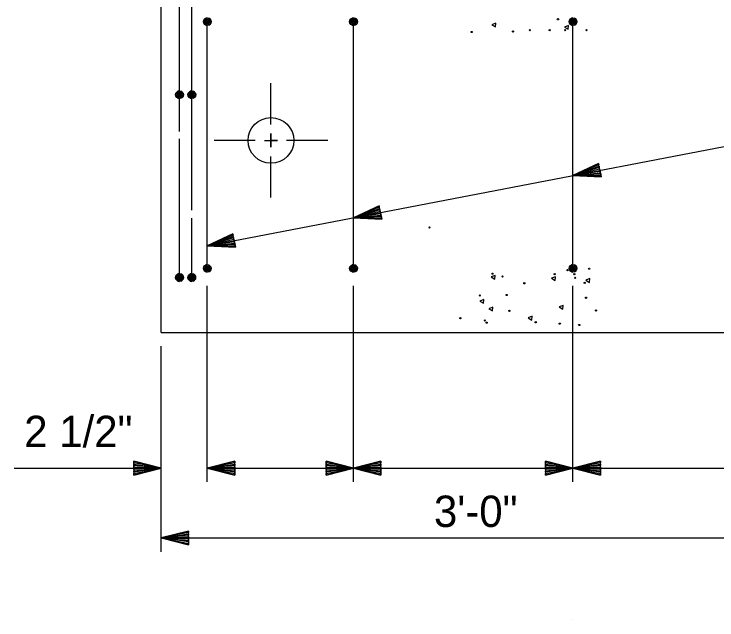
# Model space of a CAD drawing. Extents: x -60 to 66, y -3 to 77.
# Drawn here: x -34.4 to -31.198, y 54.227 to 56.989 of the extents above; entities that cross this region are included whole.
import ezdxf

# ---------------------------------------------------------------- set-up
doc = ezdxf.new("R2010")
doc.units = 0
for name, color, linetype in [('Dimension Lines', 7, 'Continuous'), ('Rebar Lines', 7, 'Continuous'), ('Sup Concrete Girder Lines', 7, 'Continuous'), ('Text', 7, 'Continuous'), ('User Information Notes', 7, 'Continuous')]:
    doc.layers.add(name, color=color, linetype=linetype)

msp = doc.modelspace()

# ---------------------------------------------------------------- linework, layer by layer
at = {"layer": 'Dimension Lines'}
for p, q in [((-33.23, 56.4863), (-33.23, 56.6738)), ((-33.3015, 56.4132), (-33.489, 56.4132)), ((-32.9709, 56.4132), (-33.1584, 56.4132)), ((-33.23, 56.1527), (-33.23, 56.3402)), ((-33.5202, 54.8561), (-33.5202, 55.7497)), ((-32.8539, 54.8561), (-32.8539, 55.7497)), ((-31.8539, 54.8561), (-31.8539, 55.7497)), ((-33.73, 54.5383), (-33.73, 55.4757)), ((-34.4004, 54.9191), (-33.73, 54.9191)), ((-33.5202, 54.9191), (-32.8539, 54.9191)), ((-32.8539, 54.9191), (-31.8539, 54.9191)), ((-31.8539, 54.9191), (-30.8539, 54.9191)), ((-33.73, 54.6014), (-30.73, 54.6014))]:
    msp.add_line(p, q, dxfattribs=at)
for points in [[(-33.5202, 55.9322), (-29.7732, 56.6533), (-29.6613, 56.6533)], [(-33.2599, 56.4132), (-33.23, 56.4132), (-33.2001, 56.4132), (-33.23, 56.4132), (-33.23, 56.4446), (-33.23, 56.4132), (-33.23, 56.3819), (-33.23, 56.4132)], [(-31.7313, 56.2776), (-31.7301, 56.2715), (-31.8539, 56.2529), (-31.7289, 56.2654), (-31.7276, 56.2592), (-31.8539, 56.2529), (-31.7264, 56.2531), (-31.7251, 56.247), (-31.8539, 56.2529), (-31.7375, 56.3083), (-31.7363, 56.3021), (-31.8539, 56.2529), (-31.7351, 56.296), (-31.7338, 56.2899), (-31.8539, 56.2529), (-31.7326, 56.2838), (-31.7251, 56.247), (-31.7375, 56.3083), (-31.8539, 56.2529), (-31.7251, 56.247)], [(-32.7313, 56.0852), (-32.7301, 56.079), (-32.8539, 56.0604), (-32.7289, 56.0729), (-32.7276, 56.0668), (-32.8539, 56.0604), (-32.7264, 56.0607), (-32.7251, 56.0545), (-32.8539, 56.0604), (-32.7375, 56.1158), (-32.7363, 56.1097), (-32.8539, 56.0604), (-32.7351, 56.1035), (-32.7338, 56.0974), (-32.8539, 56.0604), (-32.7326, 56.0913), (-32.7251, 56.0545), (-32.7375, 56.1158), (-32.8539, 56.0604), (-32.7251, 56.0545)], [(-33.3976, 55.9569), (-33.3964, 55.9508), (-33.5202, 55.9322), (-33.3952, 55.9447), (-33.3939, 55.9385), (-33.5202, 55.9322), (-33.3927, 55.9324), (-33.3915, 55.9263), (-33.5202, 55.9322), (-33.4038, 55.9876), (-33.4026, 55.9814), (-33.5202, 55.9322), (-33.4014, 55.9753), (-33.4001, 55.9692), (-33.5202, 55.9322), (-33.3989, 55.9631), (-33.3915, 55.9263), (-33.4038, 55.9876), (-33.5202, 55.9322), (-33.3915, 55.9263)], [(-33.855, 54.9191), (-33.855, 54.9253), (-33.73, 54.9191), (-33.855, 54.9316), (-33.855, 54.9378), (-33.73, 54.9191), (-33.855, 54.9441), (-33.855, 54.9503), (-33.73, 54.9191), (-33.855, 54.8878), (-33.855, 54.8941), (-33.73, 54.9191), (-33.855, 54.9003), (-33.855, 54.9066), (-33.73, 54.9191), (-33.855, 54.9128), (-33.855, 54.9503), (-33.855, 54.8878), (-33.73, 54.9191), (-33.855, 54.9503)], [(-33.3952, 54.9191), (-33.3952, 54.9128), (-33.5202, 54.9191), (-33.3952, 54.9066), (-33.3952, 54.9003), (-33.5202, 54.9191), (-33.3952, 54.8941), (-33.3952, 54.8878), (-33.5202, 54.9191), (-33.3952, 54.9503), (-33.3952, 54.9441), (-33.5202, 54.9191), (-33.3952, 54.9378), (-33.3952, 54.9316), (-33.5202, 54.9191), (-33.3952, 54.9253), (-33.3952, 54.8878), (-33.3952, 54.9503), (-33.5202, 54.9191), (-33.3952, 54.8878)], [(-32.9789, 54.9191), (-32.9789, 54.9253), (-32.8539, 54.9191), (-32.9789, 54.9316), (-32.9789, 54.9378), (-32.8539, 54.9191), (-32.9789, 54.9441), (-32.9789, 54.9503), (-32.8539, 54.9191), (-32.9789, 54.8878), (-32.9789, 54.8941), (-32.8539, 54.9191), (-32.9789, 54.9003), (-32.9789, 54.9066), (-32.8539, 54.9191), (-32.9789, 54.9128), (-32.9789, 54.9503), (-32.9789, 54.8878), (-32.8539, 54.9191), (-32.9789, 54.9503)], [(-32.7289, 54.9191), (-32.7289, 54.9128), (-32.8539, 54.9191), (-32.7289, 54.9066), (-32.7289, 54.9003), (-32.8539, 54.9191), (-32.7289, 54.8941), (-32.7289, 54.8878), (-32.8539, 54.9191), (-32.7289, 54.9503), (-32.7289, 54.9441), (-32.8539, 54.9191), (-32.7289, 54.9378), (-32.7289, 54.9316), (-32.8539, 54.9191), (-32.7289, 54.9253), (-32.7289, 54.8878), (-32.7289, 54.9503), (-32.8539, 54.9191), (-32.7289, 54.8878)], [(-31.9789, 54.9191), (-31.9789, 54.9253), (-31.8539, 54.9191), (-31.9789, 54.9316), (-31.9789, 54.9378), (-31.8539, 54.9191), (-31.9789, 54.9441), (-31.9789, 54.9503), (-31.8539, 54.9191), (-31.9789, 54.8878), (-31.9789, 54.8941), (-31.8539, 54.9191), (-31.9789, 54.9003), (-31.9789, 54.9066), (-31.8539, 54.9191), (-31.9789, 54.9128), (-31.9789, 54.9503), (-31.9789, 54.8878), (-31.8539, 54.9191), (-31.9789, 54.9503)], [(-31.7289, 54.9191), (-31.7289, 54.9128), (-31.8539, 54.9191), (-31.7289, 54.9066), (-31.7289, 54.9003), (-31.8539, 54.9191), (-31.7289, 54.8941), (-31.7289, 54.8878), (-31.8539, 54.9191), (-31.7289, 54.9503), (-31.7289, 54.9441), (-31.8539, 54.9191), (-31.7289, 54.9378), (-31.7289, 54.9316), (-31.8539, 54.9191), (-31.7289, 54.9253), (-31.7289, 54.8878), (-31.7289, 54.9503), (-31.8539, 54.9191), (-31.7289, 54.8878)], [(-33.605, 54.6014), (-33.605, 54.5951), (-33.73, 54.6014), (-33.605, 54.5889), (-33.605, 54.5826), (-33.73, 54.6014), (-33.605, 54.5764), (-33.605, 54.5701), (-33.73, 54.6014), (-33.605, 54.6326), (-33.605, 54.6264), (-33.73, 54.6014), (-33.605, 54.6201), (-33.605, 54.6139), (-33.73, 54.6014), (-33.605, 54.6076), (-33.605, 54.5701), (-33.605, 54.6326), (-33.73, 54.6014), (-33.605, 54.5701)]]:
    msp.add_lwpolyline(points, dxfattribs=at)
at = {"layer": 'Rebar Lines'}
for p, q in [((-33.6467, 56.9151), (-33.6467, 57.7314)), ((-33.5905, 56.0961), (-33.5905, 57.028)), ((-33.5202, 55.8299), (-33.5202, 56.9549)), ((-32.8539, 55.8299), (-32.8539, 56.9549)), ((-31.8539, 55.8299), (-31.8539, 56.9549)), ((-33.6467, 56.4543), (-33.6467, 56.9151)), ((-33.6467, 55.7882), (-33.6467, 56.4206)), ((-33.5905, 55.7882), (-33.5905, 56.0582))]:
    msp.add_line(p, q, dxfattribs=at)
for points in [[(-33.5378, 56.9549), (-33.5365, 56.9616), (-33.5327, 56.9673), (-33.5269, 56.9712), (-33.5202, 56.9725), (-33.5135, 56.9712), (-33.5077, 56.9673), (-33.5039, 56.9616), (-33.5026, 56.9549), (-33.5039, 56.9481), (-33.5077, 56.9424), (-33.5134, 56.9386), (-33.5202, 56.9372), (-33.5269, 56.9386), (-33.5326, 56.9424), (-33.5365, 56.9481), (-33.5378, 56.9549), (-33.5202, 56.9549), (-33.5026, 56.9549), (-33.5039, 56.9616), (-33.5202, 56.9549), (-33.5077, 56.9673), (-33.5135, 56.9712), (-33.5202, 56.9549), (-33.5202, 56.9725), (-33.5269, 56.9712), (-33.5202, 56.9549), (-33.5327, 56.9673), (-33.5365, 56.9616), (-33.5202, 56.9549), (-33.5365, 56.9481), (-33.5326, 56.9424), (-33.5202, 56.9549), (-33.5269, 56.9386), (-33.5202, 56.9372), (-33.5202, 56.9549), (-33.5134, 56.9386), (-33.5077, 56.9424), (-33.5202, 56.9549), (-33.5039, 56.9481)], [(-32.8715, 56.9549), (-32.8702, 56.9616), (-32.8664, 56.9673), (-32.8606, 56.9712), (-32.8539, 56.9725), (-32.8471, 56.9712), (-32.8414, 56.9673), (-32.8376, 56.9616), (-32.8363, 56.9549), (-32.8376, 56.9481), (-32.8414, 56.9424), (-32.8471, 56.9386), (-32.8539, 56.9372), (-32.8606, 56.9386), (-32.8663, 56.9424), (-32.8702, 56.9481), (-32.8715, 56.9549), (-32.8539, 56.9549), (-32.8363, 56.9549), (-32.8376, 56.9616), (-32.8539, 56.9549), (-32.8414, 56.9673), (-32.8471, 56.9712), (-32.8539, 56.9549), (-32.8539, 56.9725), (-32.8606, 56.9712), (-32.8539, 56.9549), (-32.8664, 56.9673), (-32.8702, 56.9616), (-32.8539, 56.9549), (-32.8702, 56.9481), (-32.8663, 56.9424), (-32.8539, 56.9549), (-32.8606, 56.9386), (-32.8539, 56.9372), (-32.8539, 56.9549), (-32.8471, 56.9386), (-32.8414, 56.9424), (-32.8539, 56.9549), (-32.8376, 56.9481)], [(-31.8715, 56.9549), (-31.8702, 56.9616), (-31.8664, 56.9673), (-31.8606, 56.9712), (-31.8539, 56.9725), (-31.8471, 56.9712), (-31.8414, 56.9673), (-31.8376, 56.9616), (-31.8363, 56.9549), (-31.8376, 56.9481), (-31.8414, 56.9424), (-31.8471, 56.9386), (-31.8539, 56.9372), (-31.8606, 56.9386), (-31.8663, 56.9424), (-31.8702, 56.9481), (-31.8715, 56.9549), (-31.8539, 56.9549), (-31.8363, 56.9549), (-31.8376, 56.9616), (-31.8539, 56.9549), (-31.8414, 56.9673), (-31.8471, 56.9712), (-31.8539, 56.9549), (-31.8539, 56.9725), (-31.8606, 56.9712), (-31.8539, 56.9549), (-31.8664, 56.9673), (-31.8702, 56.9616), (-31.8539, 56.9549), (-31.8702, 56.9481), (-31.8663, 56.9424), (-31.8539, 56.9549), (-31.8606, 56.9386), (-31.8539, 56.9372), (-31.8539, 56.9549), (-31.8471, 56.9386), (-31.8414, 56.9424), (-31.8539, 56.9549), (-31.8376, 56.9481)], [(-33.6643, 56.6216), (-33.663, 56.6283), (-33.6592, 56.634), (-33.6535, 56.6379), (-33.6467, 56.6392), (-33.64, 56.6379), (-33.6342, 56.634), (-33.6304, 56.6283), (-33.6291, 56.6216), (-33.6304, 56.6149), (-33.6342, 56.6091), (-33.6399, 56.6053), (-33.6467, 56.6039), (-33.6535, 56.6053), (-33.6591, 56.6091), (-33.663, 56.6148), (-33.6643, 56.6216), (-33.6467, 56.6216), (-33.6291, 56.6216), (-33.6304, 56.6283), (-33.6467, 56.6216), (-33.6342, 56.634), (-33.64, 56.6379), (-33.6467, 56.6216), (-33.6467, 56.6392), (-33.6535, 56.6379), (-33.6467, 56.6216), (-33.6592, 56.634), (-33.663, 56.6283), (-33.6467, 56.6216), (-33.663, 56.6148), (-33.6591, 56.6091), (-33.6467, 56.6216), (-33.6535, 56.6053), (-33.6467, 56.6039), (-33.6467, 56.6216), (-33.6399, 56.6053), (-33.6342, 56.6091), (-33.6467, 56.6216), (-33.6304, 56.6149)], [(-33.6081, 56.6216), (-33.6068, 56.6283), (-33.603, 56.634), (-33.5973, 56.6379), (-33.5905, 56.6392), (-33.5838, 56.6379), (-33.5781, 56.634), (-33.5743, 56.6283), (-33.5729, 56.6216), (-33.5743, 56.6149), (-33.5781, 56.6091), (-33.5838, 56.6053), (-33.5905, 56.6039), (-33.5973, 56.6053), (-33.603, 56.6091), (-33.6068, 56.6148), (-33.6081, 56.6216), (-33.5905, 56.6216), (-33.5729, 56.6216), (-33.5743, 56.6283), (-33.5905, 56.6216), (-33.5781, 56.634), (-33.5838, 56.6379), (-33.5905, 56.6216), (-33.5905, 56.6392), (-33.5973, 56.6379), (-33.5905, 56.6216), (-33.603, 56.634), (-33.6068, 56.6283), (-33.5905, 56.6216), (-33.6068, 56.6148), (-33.603, 56.6091), (-33.5905, 56.6216), (-33.5973, 56.6053), (-33.5905, 56.6039), (-33.5905, 56.6216), (-33.5838, 56.6053), (-33.5781, 56.6091), (-33.5905, 56.6216), (-33.5743, 56.6149)], [(-33.5378, 55.8299), (-33.5365, 55.8366), (-33.5327, 55.8423), (-33.5269, 55.8462), (-33.5202, 55.8475), (-33.5135, 55.8462), (-33.5077, 55.8423), (-33.5039, 55.8366), (-33.5026, 55.8299), (-33.5039, 55.8231), (-33.5077, 55.8174), (-33.5134, 55.8136), (-33.5202, 55.8122), (-33.5269, 55.8136), (-33.5326, 55.8174), (-33.5365, 55.8231), (-33.5378, 55.8299), (-33.5202, 55.8299), (-33.5026, 55.8299), (-33.5039, 55.8366), (-33.5202, 55.8299), (-33.5077, 55.8423), (-33.5135, 55.8462), (-33.5202, 55.8299), (-33.5202, 55.8475), (-33.5269, 55.8462), (-33.5202, 55.8299), (-33.5327, 55.8423), (-33.5365, 55.8366), (-33.5202, 55.8299), (-33.5365, 55.8231), (-33.5326, 55.8174), (-33.5202, 55.8299), (-33.5269, 55.8136), (-33.5202, 55.8122), (-33.5202, 55.8299), (-33.5134, 55.8136), (-33.5077, 55.8174), (-33.5202, 55.8299), (-33.5039, 55.8231)], [(-32.8715, 55.8299), (-32.8702, 55.8366), (-32.8664, 55.8423), (-32.8606, 55.8462), (-32.8539, 55.8475), (-32.8471, 55.8462), (-32.8414, 55.8423), (-32.8376, 55.8366), (-32.8363, 55.8299), (-32.8376, 55.8231), (-32.8414, 55.8174), (-32.8471, 55.8136), (-32.8539, 55.8122), (-32.8606, 55.8136), (-32.8663, 55.8174), (-32.8702, 55.8231), (-32.8715, 55.8299), (-32.8539, 55.8299), (-32.8363, 55.8299), (-32.8376, 55.8366), (-32.8539, 55.8299), (-32.8414, 55.8423), (-32.8471, 55.8462), (-32.8539, 55.8299), (-32.8539, 55.8475), (-32.8606, 55.8462), (-32.8539, 55.8299), (-32.8664, 55.8423), (-32.8702, 55.8366), (-32.8539, 55.8299), (-32.8702, 55.8231), (-32.8663, 55.8174), (-32.8539, 55.8299), (-32.8606, 55.8136), (-32.8539, 55.8122), (-32.8539, 55.8299), (-32.8471, 55.8136), (-32.8414, 55.8174), (-32.8539, 55.8299), (-32.8376, 55.8231)], [(-31.8715, 55.8299), (-31.8702, 55.8366), (-31.8664, 55.8423), (-31.8606, 55.8462), (-31.8539, 55.8475), (-31.8471, 55.8462), (-31.8414, 55.8423), (-31.8376, 55.8366), (-31.8363, 55.8299), (-31.8376, 55.8231), (-31.8414, 55.8174), (-31.8471, 55.8136), (-31.8539, 55.8122), (-31.8606, 55.8136), (-31.8663, 55.8174), (-31.8702, 55.8231), (-31.8715, 55.8299), (-31.8539, 55.8299), (-31.8363, 55.8299), (-31.8376, 55.8366), (-31.8539, 55.8299), (-31.8414, 55.8423), (-31.8471, 55.8462), (-31.8539, 55.8299), (-31.8539, 55.8475), (-31.8606, 55.8462), (-31.8539, 55.8299), (-31.8664, 55.8423), (-31.8702, 55.8366), (-31.8539, 55.8299), (-31.8702, 55.8231), (-31.8663, 55.8174), (-31.8539, 55.8299), (-31.8606, 55.8136), (-31.8539, 55.8122), (-31.8539, 55.8299), (-31.8471, 55.8136), (-31.8414, 55.8174), (-31.8539, 55.8299), (-31.8376, 55.8231)], [(-33.6643, 55.7882), (-33.663, 55.795), (-33.6592, 55.8007), (-33.6535, 55.8045), (-33.6467, 55.8058), (-33.64, 55.8045), (-33.6342, 55.8007), (-33.6304, 55.795), (-33.6291, 55.7882), (-33.6304, 55.7815), (-33.6342, 55.7758), (-33.6399, 55.7719), (-33.6467, 55.7706), (-33.6535, 55.7719), (-33.6591, 55.7757), (-33.663, 55.7815), (-33.6643, 55.7882), (-33.6467, 55.7882), (-33.6291, 55.7882), (-33.6304, 55.795), (-33.6467, 55.7882), (-33.6342, 55.8007), (-33.64, 55.8045), (-33.6467, 55.7882), (-33.6467, 55.8058), (-33.6535, 55.8045), (-33.6467, 55.7882), (-33.6592, 55.8007), (-33.663, 55.795), (-33.6467, 55.7882), (-33.663, 55.7815), (-33.6591, 55.7757), (-33.6467, 55.7882), (-33.6535, 55.7719), (-33.6467, 55.7706), (-33.6467, 55.7882), (-33.6399, 55.7719), (-33.6342, 55.7758), (-33.6467, 55.7882), (-33.6304, 55.7815)], [(-33.6082, 55.7882), (-33.6069, 55.795), (-33.6031, 55.8007), (-33.5974, 55.8045), (-33.5906, 55.8058), (-33.5839, 55.8045), (-33.5782, 55.8007), (-33.5744, 55.795), (-33.573, 55.7882), (-33.5744, 55.7815), (-33.5782, 55.7758), (-33.5839, 55.7719), (-33.5906, 55.7706), (-33.5974, 55.7719), (-33.6031, 55.7757), (-33.6069, 55.7815), (-33.6082, 55.7882), (-33.5906, 55.7882), (-33.573, 55.7882), (-33.5744, 55.795), (-33.5906, 55.7882), (-33.5782, 55.8007), (-33.5839, 55.8045), (-33.5906, 55.7882), (-33.5906, 55.8058), (-33.5974, 55.8045), (-33.5906, 55.7882), (-33.6031, 55.8007), (-33.6069, 55.795), (-33.5906, 55.7882), (-33.6069, 55.7815), (-33.6031, 55.7757), (-33.5906, 55.7882), (-33.5974, 55.7719), (-33.5906, 55.7706), (-33.5906, 55.7882), (-33.5839, 55.7719), (-33.5782, 55.7758), (-33.5906, 55.7882), (-33.5744, 55.7815)]]:
    msp.add_lwpolyline(points, dxfattribs=at)
at = {"layer": 'Sup Concrete Girder Lines'}
for q in [(-33.73, 58.5382), (-29.9866, 55.5382)]:
    msp.add_line((-33.73, 55.5382), q, dxfattribs=at)
for points in [[(-32.2064, 56.9305), (-32.2049, 56.9477), (-32.2228, 56.9406), (-32.2064, 56.9305)], [(-31.8755, 56.9202), (-31.874, 56.9374), (-31.8919, 56.9303), (-31.8755, 56.9202)], [(-32.2105, 55.7807), (-32.209, 55.7979), (-32.2269, 55.7908), (-32.2105, 55.7807)], [(-31.9354, 55.7745), (-31.9339, 55.7917), (-31.9519, 55.7846), (-31.9354, 55.7745)], [(-31.7783, 55.7663), (-31.7768, 55.7835), (-31.7948, 55.7764), (-31.7783, 55.7663)], [(-32.2622, 55.6711), (-32.2607, 55.6883), (-32.2787, 55.6812), (-32.2622, 55.6711)], [(-31.9003, 55.6442), (-31.8988, 55.6614), (-31.9167, 55.6543), (-31.9003, 55.6442)], [(-32.2208, 55.636), (-32.2193, 55.6532), (-32.2373, 55.6461), (-32.2208, 55.636)], [(-32.0409, 55.5946), (-32.0394, 55.6118), (-32.0574, 55.6047), (-32.0409, 55.5946)]]:
    msp.add_lwpolyline(points, dxfattribs=at)
for centre, radius in [((-31.9224, 56.9658), 0.00273), ((-32.3153, 56.9079), 0.00273), ((-32.1272, 56.91), 0.00273), ((-32.0506, 56.9162), 0.00273), ((-31.9597, 56.9162), 0.00273), ((-31.8893, 56.9162), 0.00273), ((-31.7922, 56.9162), 0.00273), ((-33.23, 56.4132), 0.1042), ((-32.5077, 56.0166), 0.00273), ((-31.879, 55.8222), 0.00273), ((-31.7798, 55.8284), 0.00273), ((-32.2202, 55.8056), 0.00273), ((-32.1747, 55.7932), 0.00273), ((-31.9369, 55.8036), 0.00273), ((-31.848, 55.8036), 0.00273), ((-31.8439, 55.787), 0.00273), ((-32.0755, 55.7622), 0.00273), ((-31.8004, 55.7643), 0.00273), ((-32.2781, 55.7064), 0.00273), ((-32.1561, 55.7085), 0.00273), ((-31.7942, 55.6961), 0.00273), ((-32.1437, 55.6361), 0.00273), ((-31.7487, 55.6381), 0.00273), ((-32.367, 55.603), 0.00273), ((-32.2554, 55.5927), 0.00273), ((-32.2471, 55.5823), 0.00273), ((-32.0238, 55.5844), 0.00273), ((-31.9141, 55.5782), 0.00273), ((-31.8252, 55.572), 0.00273)]:
    msp.add_circle(centre, radius, dxfattribs=at)
at = {"layer": 'User Information Notes'}
for p, q in [((-33.5905, 55.7882), (-33.5905, 55.7882)), ((-31.855, 54.2271), (-31.855, 54.2271))]:
    msp.add_line(p, q, dxfattribs=at)

# ---------------------------------------------------------------- texts
at = {"layer": 'Text'}
for s, p in [('2 1/2"', (-34.3541, 55.0152)), ('3\'-0"', (-32.4873, 54.6511))]:
    msp.add_text(s, height=0.14302, dxfattribs=at).set_placement(p)

doc.saveas('drawing.dxf')
